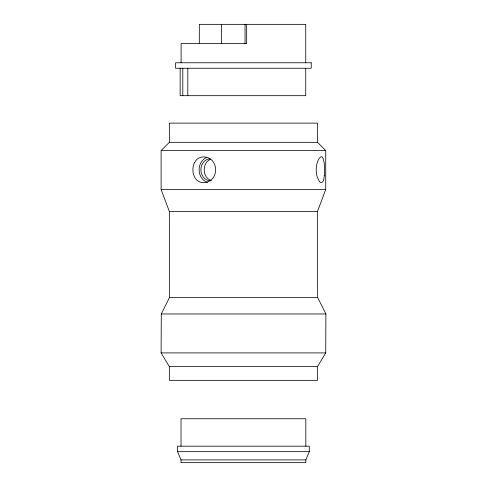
<?xml version="1.0" encoding="UTF-8"?>
<svg xmlns="http://www.w3.org/2000/svg" width="487" height="487" viewBox="0 0 487 487"><rect width="100%" height="100%" fill="white"/><g stroke="black" fill="none" stroke-linecap="round" stroke-linejoin="round"><path stroke-width="0.73" d="M161.112 352.905L161.27 313.957L169.5 297.49L169.342 211.455L161.112 189.504L161.112 150.556L169.342 142.326L169.342 123.12L317.5 123.12L317.5 142.326L325.73 150.556L325.73 189.504L317.5 211.455L317.658 297.49L325.888 313.957L325.73 352.905L317.5 366.62L317.5 380.341L169.342 380.341L169.342 366.62L161.112 352.905L325.73 352.905M305.824 459.905L309.269 451.674L309.269 446.189L177.572 446.189L177.572 451.674L181.018 459.905L181.018 462.65L305.824 462.65L305.824 459.905L181.018 459.905M210.512 159.292C208.089 160.308 206.202 162.274 205.179 164.679A10.86 8.413 -90 0 0 205.544 175.649C206.786 177.901 208.759 179.721 211.261 180.476M169.342 142.326L317.5 142.326M161.112 150.556L325.73 150.556M161.112 189.504L325.73 189.504M169.342 211.455L317.5 211.455M169.5 297.49L317.658 297.49M161.27 313.957L325.888 313.957M169.342 366.62L317.5 366.62M177.572 451.674L309.269 451.674M305.824 446.189L305.824 418.753L181.018 418.753L181.018 446.189M305.739 62.762L305.739 24.35L199.311 24.35L199.311 43.556M305.739 68.247L305.739 95.683L180.147 95.683L180.147 68.247M246.672 24.35L246.672 43.556L181.103 43.556L181.103 62.762M245.04 24.35L245.04 43.556M221.433 24.35L221.433 43.556M187.812 68.247L187.812 95.683M182.802 68.247L182.802 95.683M207.511 182.369A13.033 11.286 90 0 1 199.104 170.249A13.033 11.286 90 0 1 206.707 157.441M210.78 180.732A10.976 9.503 90 0 1 200.888 170.225A10.976 9.503 90 0 1 209.982 158.799M324.293 175.478C323.971 177.664 323.983 183.404 320.525 182.558L319.356 181.481L317.238 177.055A12.905 5.899 -90 0 1 316.818 164.052C317.713 161.459 318.407 158.08 321.097 156.765L322.126 156.972L322.978 158.05L324.141 162.475A12.899 2.064 -90 0 1 324.293 175.478M194.794 162.329L193.893 164.052A12.893 9.99 -90 0 0 194.611 177.055C198.641 185.602 211.309 183.654 214.45 175.478A12.905 12.035 -90 0 0 213.592 162.475C209.702 155.56 198.416 154.61 194.794 162.329M311.23 62.762L175.618 62.762L175.618 68.247L311.23 68.247L311.223 62.762"/></g></svg>
